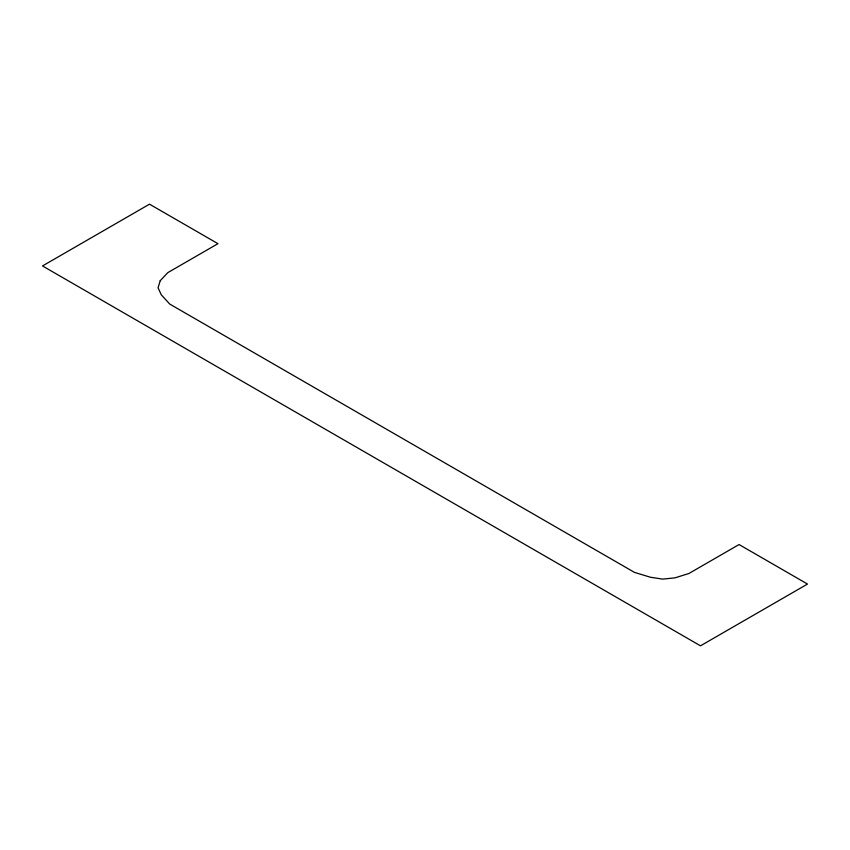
<?xml version="1.0" encoding="UTF-8"?>
<svg xmlns="http://www.w3.org/2000/svg" width="850" height="850" viewBox="0 0 850 850"><rect width="100%" height="100%" fill="white"/><g stroke="black" fill="none" stroke-linecap="round" stroke-linejoin="round"><path stroke-width="1.27" d="M160.236 280.691L158.058 287.789L161.298 294.833L169.766 304.087L634.419 572.358L650.452 577.246L662.649 579.116L674.964 577.862L688.957 573.474L739.064 544.542L807.5 584.056L700.496 645.83L42.5 265.944L149.504 204.17L217.951 243.674L167.801 272.638L160.236 280.691"/></g></svg>
